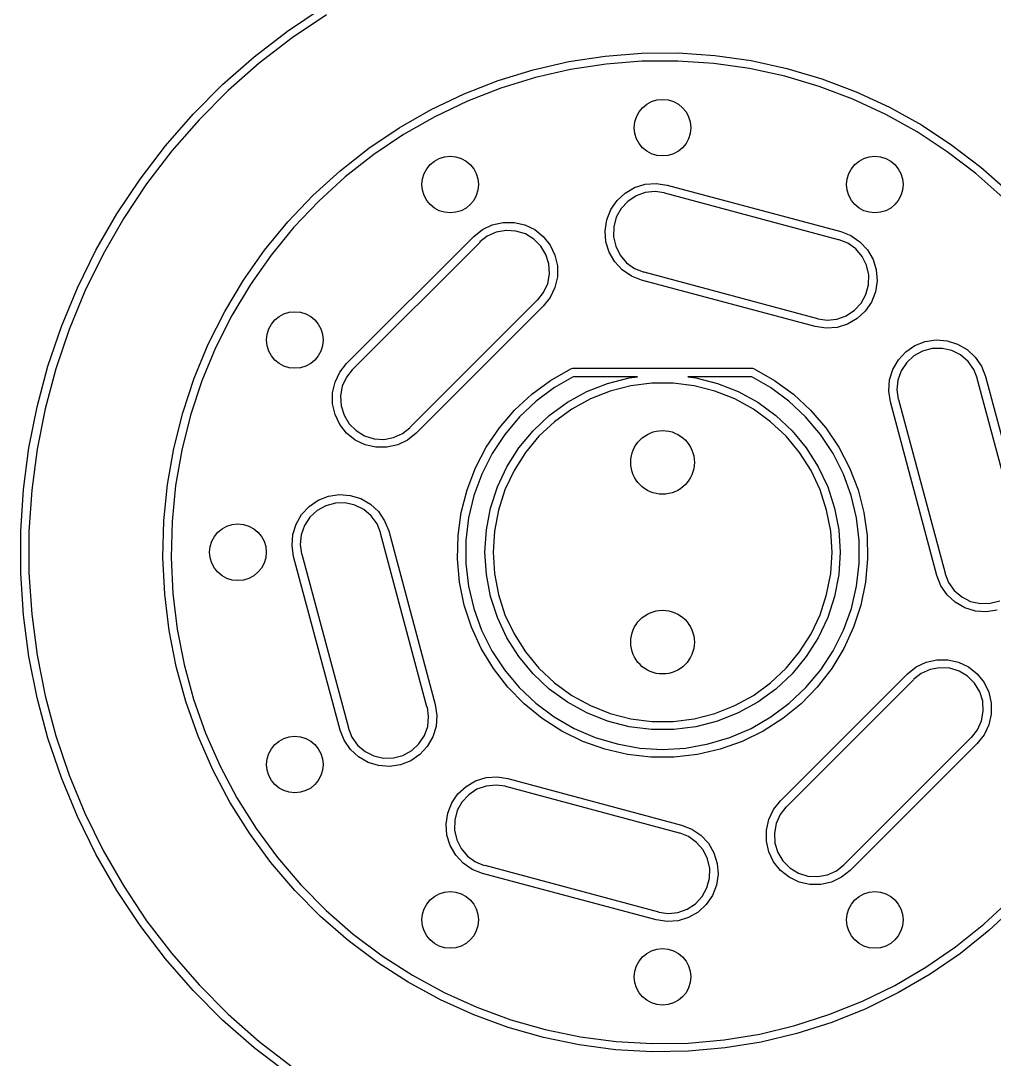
# Model space of a CAD drawing. Extents: x 109 to 192, y -153 to -42.
# Drawn here: x 153.24 to 166.99, y -118.67 to -104 of the extents above; entities that cross this region are included whole.
import ezdxf

# ---------------------------------------------------------------- set-up
doc = ezdxf.new("R2010")
doc.units = 0
doc.layers.add('BLACK', color=7, linetype='CONTINUOUS')

msp = doc.modelspace()

# ---------------------------------------------------------------- linework, layer by layer
at = {"layer": 'BLACK', "linetype": 'CONTINUOUS'}
for p, q in [((157.004, -104.143), (157.496, -103.812)), ((157.557, -103.91), (157.071, -104.236)), ((156.535, -104.504), (157.004, -104.143)), ((157.071, -104.236), (156.608, -104.593)), ((161.495, -104.493), (162.01, -104.452)), ((162.01, -104.452), (162.528, -104.449)), ((162.528, -104.449), (163.044, -104.485)), ((163.044, -104.485), (163.556, -104.558)), ((156.09, -104.896), (156.535, -104.504)), ((156.608, -104.593), (156.169, -104.98)), ((160.479, -104.687), (160.983, -104.571)), ((160.983, -104.571), (161.495, -104.493)), ((161.508, -104.607), (161.005, -104.684)), ((162.015, -104.567), (161.508, -104.607)), ((162.524, -104.565), (162.015, -104.567)), ((163.032, -104.599), (162.524, -104.565)), ((163.536, -104.671), (163.032, -104.599)), ((163.556, -104.558), (164.062, -104.668)), ((159.984, -104.839), (160.479, -104.687)), ((161.005, -104.684), (160.509, -104.798)), ((164.033, -104.779), (163.536, -104.671)), ((164.521, -104.924), (164.033, -104.779)), ((164.062, -104.668), (164.558, -104.815)), ((155.672, -105.315), (156.09, -104.896)), ((159.502, -105.027), (159.984, -104.839)), ((160.509, -104.798), (160.022, -104.947)), ((164.997, -105.104), (164.521, -104.924)), ((164.558, -104.815), (165.042, -104.998)), ((156.169, -104.98), (155.756, -105.394)), ((159.035, -105.249), (159.502, -105.027)), ((160.022, -104.947), (159.548, -105.132)), ((165.042, -104.998), (165.511, -105.215)), ((159.548, -105.132), (159.088, -105.351)), ((165.459, -105.318), (164.997, -105.104)), ((165.511, -105.215), (165.963, -105.467)), ((155.282, -105.761), (155.672, -105.315)), ((158.586, -105.506), (159.035, -105.249)), ((159.088, -105.351), (158.646, -105.604)), ((165.904, -105.566), (165.459, -105.318)), ((155.756, -105.394), (155.372, -105.834)), ((158.156, -105.794), (158.586, -105.506)), ((165.963, -105.467), (166.396, -105.751)), ((158.646, -105.604), (158.224, -105.887)), ((166.329, -105.845), (165.904, -105.566)), ((154.923, -106.232), (155.282, -105.761)), ((157.749, -106.114), (158.156, -105.794)), ((166.396, -105.751), (166.806, -106.066)), ((155.372, -105.834), (155.016, -106.299)), ((158.224, -105.887), (157.823, -106.202)), ((166.733, -106.155), (166.329, -105.845)), ((166.806, -106.066), (167.193, -106.41)), ((154.594, -106.725), (154.923, -106.232)), ((157.366, -106.462), (157.749, -106.114)), ((157.823, -106.202), (157.447, -106.544)), ((167.113, -106.493), (166.733, -106.155)), ((155.016, -106.299), (154.692, -106.786)), ((161.777, -106.429), (161.911, -106.351)), ((161.911, -106.351), (162.06, -106.305)), ((162.06, -106.305), (162.215, -106.293)), ((162.215, -106.293), (162.369, -106.316)), ((162.369, -106.316), (162.369, -106.316)), ((162.369, -106.316), (164.823, -106.974)), ((157.01, -106.837), (157.366, -106.462)), ((161.575, -106.663), (161.663, -106.534)), ((161.663, -106.534), (161.777, -106.429)), ((161.931, -106.47), (161.814, -106.547)), ((162.062, -106.423), (161.931, -106.47)), ((162.201, -106.409), (162.062, -106.423)), ((162.331, -106.427), (162.201, -106.409)), ((162.338, -106.432), (162.331, -106.427)), ((164.792, -107.09), (162.338, -106.432)), ((162.338, -106.432), (162.338, -106.432)), ((162.338, -106.432), (162.338, -106.432)), ((157.447, -106.544), (157.097, -106.913)), ((161.518, -106.808), (161.575, -106.663)), ((161.719, -106.649), (161.652, -106.772)), ((161.814, -106.547), (161.719, -106.649)), ((154.299, -107.238), (154.594, -106.725)), ((154.692, -106.786), (154.4, -107.292)), ((161.495, -106.962), (161.518, -106.808)), ((161.652, -106.772), (161.616, -106.906)), ((156.682, -107.238), (157.01, -106.837)), ((157.097, -106.913), (156.774, -107.307)), ((159.638, -107.044), (159.76, -106.947)), ((159.76, -106.947), (159.9, -106.879)), ((159.9, -106.879), (160.052, -106.845)), ((160.095, -106.957), (159.957, -106.982)), ((160.052, -106.845), (160.208, -106.845)), ((160.234, -106.966), (160.095, -106.957)), ((160.208, -106.845), (160.359, -106.879)), ((160.368, -107.007), (160.234, -106.966)), ((160.359, -106.879), (160.5, -106.947)), ((160.5, -106.947), (160.621, -107.044)), ((161.506, -107.117), (161.495, -106.962)), ((161.616, -106.906), (161.613, -107.046)), ((164.823, -106.974), (164.823, -106.974)), ((164.823, -106.974), (164.968, -107.031)), ((157.842, -108.84), (159.638, -107.044)), ((159.638, -107.044), (159.638, -107.044)), ((159.726, -107.121), (159.723, -107.129)), ((159.83, -107.04), (159.726, -107.121)), ((159.957, -106.982), (159.83, -107.04)), ((160.487, -107.079), (160.368, -107.007)), ((160.586, -107.178), (160.487, -107.079)), ((160.621, -107.044), (160.718, -107.166)), ((161.552, -107.266), (161.506, -107.117)), ((161.613, -107.046), (161.644, -107.182)), ((164.8, -107.089), (164.792, -107.09)), ((164.792, -107.09), (164.792, -107.09)), ((164.922, -107.138), (164.8, -107.089)), ((164.968, -107.031), (165.096, -107.118)), ((165.096, -107.118), (165.202, -107.232)), ((154.037, -107.77), (154.299, -107.238)), ((156.385, -107.661), (156.682, -107.238)), ((159.723, -107.129), (157.927, -108.925)), ((159.723, -107.129), (159.723, -107.129)), ((159.723, -107.129), (159.723, -107.129)), ((160.658, -107.298), (160.586, -107.178)), ((160.718, -107.166), (160.786, -107.306)), ((161.63, -107.401), (161.552, -107.266)), ((161.644, -107.182), (161.706, -107.307)), ((165.036, -107.219), (164.922, -107.138)), ((165.126, -107.326), (165.036, -107.219)), ((165.202, -107.232), (165.28, -107.367)), ((154.4, -107.292), (154.142, -107.817)), ((156.774, -107.307), (156.482, -107.724)), ((160.7, -107.431), (160.658, -107.298)), ((160.786, -107.306), (160.82, -107.458)), ((161.736, -107.515), (161.63, -107.401)), ((161.706, -107.307), (161.797, -107.414)), ((161.797, -107.414), (161.91, -107.495)), ((165.188, -107.451), (165.126, -107.326)), ((165.28, -107.367), (165.326, -107.516)), ((160.708, -107.57), (160.7, -107.431)), ((160.82, -107.458), (160.82, -107.613)), ((161.865, -107.602), (161.736, -107.515)), ((161.91, -107.495), (162.032, -107.544)), ((162.032, -107.544), (162.041, -107.543)), ((162.041, -107.543), (162.041, -107.543)), ((162.041, -107.543), (162.041, -107.543)), ((162.041, -107.543), (164.494, -108.201)), ((165.219, -107.587), (165.188, -107.451)), ((165.326, -107.516), (165.337, -107.671)), ((156.119, -108.105), (156.385, -107.661)), ((160.625, -107.835), (160.683, -107.708)), ((160.683, -107.708), (160.708, -107.57)), ((160.82, -107.613), (160.786, -107.765)), ((162.009, -107.659), (161.865, -107.602)), ((164.463, -108.317), (162.009, -107.659)), ((162.009, -107.659), (162.009, -107.659)), ((165.216, -107.727), (165.219, -107.587)), ((165.337, -107.671), (165.314, -107.825)), ((153.811, -108.317), (154.037, -107.77)), ((154.142, -107.817), (153.919, -108.358)), ((156.482, -107.724), (156.22, -108.16)), ((160.544, -107.939), (160.625, -107.835)), ((160.786, -107.765), (160.718, -107.905)), ((165.113, -107.984), (165.18, -107.861)), ((165.18, -107.861), (165.216, -107.727)), ((165.314, -107.825), (165.257, -107.97)), ((158.74, -109.738), (160.536, -107.942)), ((160.536, -107.942), (160.544, -107.939)), ((160.536, -107.942), (160.536, -107.942)), ((160.536, -107.942), (160.536, -107.942)), ((160.718, -107.905), (160.621, -108.027)), ((165.018, -108.086), (165.113, -107.984)), ((165.257, -107.97), (165.17, -108.099)), ((155.887, -108.567), (156.119, -108.105)), ((160.621, -108.027), (158.825, -109.823)), ((160.621, -108.027), (160.621, -108.027)), ((164.902, -108.163), (165.018, -108.086)), ((165.17, -108.099), (165.056, -108.204)), ((156.22, -108.16), (155.991, -108.615)), ((164.494, -108.201), (164.501, -108.206)), ((164.501, -108.206), (164.631, -108.224)), ((164.631, -108.224), (164.77, -108.21)), ((164.77, -108.21), (164.902, -108.163)), ((164.921, -108.282), (164.772, -108.328)), ((165.056, -108.204), (164.921, -108.282)), ((153.621, -108.878), (153.811, -108.317)), ((153.919, -108.358), (153.732, -108.912)), ((164.617, -108.34), (164.463, -108.317)), ((164.463, -108.317), (164.463, -108.317)), ((164.463, -108.317), (164.463, -108.317)), ((164.772, -108.328), (164.617, -108.34)), ((155.689, -109.045), (155.887, -108.567)), ((165.744, -108.674), (165.873, -108.586)), ((165.873, -108.586), (166.018, -108.529)), ((166.018, -108.529), (166.172, -108.506)), ((166.172, -108.506), (166.327, -108.518)), ((166.327, -108.518), (166.475, -108.563)), ((166.475, -108.563), (166.61, -108.641)), ((155.991, -108.615), (155.797, -109.085)), ((165.638, -108.788), (165.744, -108.674)), ((165.859, -108.73), (165.756, -108.825)), ((165.981, -108.663), (165.859, -108.73)), ((166.116, -108.627), (165.981, -108.663)), ((166.256, -108.624), (166.116, -108.627)), ((166.392, -108.655), (166.256, -108.624)), ((166.517, -108.717), (166.392, -108.655)), ((166.623, -108.808), (166.517, -108.717)), ((166.61, -108.641), (166.724, -108.747)), ((153.468, -109.451), (153.621, -108.878)), ((157.745, -108.962), (157.842, -108.84)), ((157.842, -108.84), (157.842, -108.84)), ((157.842, -108.84), (157.842, -108.84)), ((157.842, -108.84), (157.842, -108.84)), ((157.842, -108.84), (157.842, -108.84)), ((165.56, -108.923), (165.638, -108.788)), ((165.756, -108.825), (165.679, -108.942)), ((166.705, -108.921), (166.623, -108.808)), ((166.724, -108.747), (166.812, -108.876)), ((166.812, -108.876), (166.869, -109.021)), ((153.732, -108.912), (153.581, -109.477)), ((157.678, -109.102), (157.745, -108.962)), ((157.838, -109.032), (157.781, -109.159)), ((157.919, -108.928), (157.838, -109.032)), ((157.927, -108.925), (157.919, -108.928)), ((157.927, -108.925), (157.927, -108.925)), ((157.927, -108.925), (157.927, -108.925)), ((160.723, -109.077), (161.009, -108.912)), ((161.042, -109.026), (160.78, -109.177)), ((161.009, -108.912), (161.023, -108.911)), ((161.009, -108.912), (161.009, -108.912)), ((161.023, -108.911), (161.036, -108.906)), ((161.036, -108.906), (163.576, -108.906)), ((161.95, -109.026), (161.042, -109.026)), ((161.836, -109.04), (161.95, -109.026)), ((163.57, -109.026), (162.662, -109.026)), ((162.662, -109.026), (162.776, -109.04)), ((163.832, -109.177), (163.57, -109.026)), ((163.576, -108.906), (163.589, -108.911)), ((163.589, -108.911), (163.603, -108.912)), ((163.603, -108.912), (163.603, -108.912)), ((163.603, -108.912), (163.889, -109.077)), ((165.515, -109.071), (165.56, -108.923)), ((165.679, -108.942), (165.632, -109.073)), ((166.754, -109.043), (166.705, -108.921)), ((166.869, -109.021), (166.869, -109.021)), ((166.869, -109.021), (167.526, -111.474)), ((155.526, -109.536), (155.689, -109.045)), ((155.797, -109.085), (155.637, -109.568)), ((157.643, -109.254), (157.678, -109.102)), ((157.781, -109.159), (157.756, -109.297)), ((160.457, -109.272), (160.723, -109.077)), ((160.78, -109.177), (160.52, -109.37)), ((161.237, -109.235), (161.53, -109.119)), ((161.53, -109.119), (161.836, -109.04)), ((161.857, -109.154), (161.566, -109.228)), ((162.156, -109.116), (161.857, -109.154)), ((162.456, -109.116), (162.156, -109.116)), ((162.755, -109.154), (162.456, -109.116)), ((163.046, -109.228), (162.755, -109.154)), ((162.776, -109.04), (163.082, -109.119)), ((163.082, -109.119), (163.375, -109.235)), ((164.092, -109.37), (163.832, -109.177)), ((163.889, -109.077), (164.155, -109.272)), ((165.503, -109.227), (165.515, -109.071)), ((165.632, -109.073), (165.618, -109.212)), ((166.753, -109.052), (166.754, -109.043)), ((167.41, -111.505), (166.753, -109.052)), ((157.643, -109.409), (157.643, -109.254)), ((157.756, -109.297), (157.764, -109.436)), ((160.215, -109.497), (160.457, -109.272)), ((160.961, -109.387), (161.237, -109.235)), ((161.566, -109.228), (161.286, -109.339)), ((163.326, -109.339), (163.046, -109.228)), ((163.375, -109.235), (163.651, -109.387)), ((164.155, -109.272), (164.397, -109.497)), ((165.526, -109.38), (165.503, -109.227)), ((165.618, -109.212), (165.637, -109.343)), ((153.353, -110.032), (153.468, -109.451)), ((157.678, -109.561), (157.643, -109.409)), ((157.764, -109.436), (157.806, -109.569)), ((160.52, -109.37), (160.284, -109.592)), ((160.706, -109.572), (160.961, -109.387)), ((161.286, -109.339), (161.023, -109.484)), ((163.589, -109.484), (163.326, -109.339)), ((163.651, -109.387), (163.906, -109.572)), ((164.328, -109.592), (164.092, -109.37)), ((166.184, -111.834), (165.526, -109.38)), ((165.526, -109.38), (165.526, -109.38)), ((165.637, -109.343), (165.642, -109.349)), ((165.642, -109.349), (166.299, -111.803)), ((153.581, -109.477), (153.467, -110.05)), ((155.4, -110.038), (155.526, -109.536)), ((155.637, -109.568), (155.513, -110.062)), ((157.745, -109.701), (157.678, -109.561)), ((157.806, -109.569), (157.878, -109.689)), ((160, -109.748), (160.215, -109.497)), ((160.284, -109.592), (160.075, -109.84)), ((160.476, -109.788), (160.706, -109.572)), ((161.023, -109.484), (160.78, -109.661)), ((163.832, -109.661), (163.589, -109.484)), ((163.906, -109.572), (164.136, -109.788)), ((164.537, -109.84), (164.328, -109.592)), ((164.397, -109.497), (164.612, -109.748)), ((157.842, -109.823), (157.745, -109.701)), ((157.878, -109.689), (157.976, -109.787)), ((158.633, -109.827), (158.737, -109.746)), ((158.737, -109.746), (158.74, -109.738)), ((158.74, -109.738), (158.74, -109.738)), ((158.74, -109.738), (158.74, -109.738)), ((159.815, -110.022), (160, -109.748)), ((160.78, -109.661), (160.56, -109.867)), ((164.052, -109.867), (163.832, -109.661)), ((164.612, -109.748), (164.797, -110.022)), ((157.964, -109.92), (157.842, -109.823)), ((157.976, -109.787), (158.096, -109.86)), ((158.096, -109.86), (158.229, -109.901)), ((158.229, -109.901), (158.369, -109.91)), ((158.369, -109.91), (158.506, -109.884)), ((158.506, -109.884), (158.633, -109.827)), ((158.825, -109.823), (158.704, -109.92)), ((158.825, -109.823), (158.825, -109.823)), ((158.825, -109.823), (158.825, -109.823)), ((158.825, -109.823), (158.825, -109.823)), ((158.825, -109.823), (158.825, -109.823)), ((160.075, -109.84), (159.896, -110.11)), ((160.275, -110.031), (160.476, -109.788)), ((160.56, -109.867), (160.369, -110.098)), ((164.243, -110.098), (164.052, -109.867)), ((164.136, -109.788), (164.337, -110.031)), ((164.716, -110.11), (164.537, -109.84)), ((153.276, -110.619), (153.353, -110.032)), ((153.467, -110.05), (153.391, -110.63)), ((155.311, -110.548), (155.4, -110.038)), ((155.513, -110.062), (155.425, -110.563)), ((158.104, -109.988), (157.964, -109.92)), ((158.256, -110.022), (158.104, -109.988)), ((158.412, -110.022), (158.256, -110.022)), ((158.563, -109.987), (158.412, -110.022)), ((158.704, -109.92), (158.563, -109.987)), ((159.662, -110.315), (159.815, -110.022)), ((160.106, -110.297), (160.275, -110.031)), ((164.337, -110.031), (164.506, -110.297)), ((164.797, -110.022), (164.95, -110.315)), ((159.896, -110.11), (159.751, -110.4)), ((160.369, -110.098), (160.207, -110.352)), ((164.405, -110.352), (164.243, -110.098)), ((164.861, -110.4), (164.716, -110.11)), ((159.544, -110.623), (159.662, -110.315)), ((159.972, -110.582), (160.106, -110.297)), ((160.207, -110.352), (160.079, -110.624)), ((164.533, -110.624), (164.405, -110.352)), ((164.506, -110.297), (164.64, -110.582)), ((164.95, -110.315), (165.068, -110.623)), ((159.751, -110.4), (159.639, -110.704)), ((164.973, -110.704), (164.861, -110.4)), ((153.237, -111.21), (153.276, -110.619)), ((153.391, -110.63), (153.352, -111.214)), ((155.26, -111.063), (155.311, -110.548)), ((155.425, -110.563), (155.375, -111.07)), ((159.461, -110.943), (159.544, -110.623)), ((159.875, -110.882), (159.972, -110.582)), ((160.079, -110.624), (159.987, -110.91)), ((164.625, -110.91), (164.533, -110.624)), ((164.64, -110.582), (164.737, -110.882)), ((165.068, -110.623), (165.151, -110.943)), ((157.311, -110.858), (157.44, -110.77)), ((157.44, -110.77), (157.585, -110.714)), ((157.585, -110.714), (157.739, -110.69)), ((157.739, -110.69), (157.894, -110.702)), ((157.894, -110.702), (158.043, -110.748)), ((158.043, -110.748), (158.177, -110.826)), ((159.639, -110.704), (159.564, -111.019)), ((165.048, -111.019), (164.973, -110.704)), ((157.205, -110.972), (157.311, -110.858)), ((157.426, -110.915), (157.323, -111.01)), ((157.548, -110.848), (157.426, -110.915)), ((157.683, -110.811), (157.548, -110.848)), ((157.823, -110.809), (157.683, -110.811)), ((157.959, -110.839), (157.823, -110.809)), ((158.084, -110.902), (157.959, -110.839)), ((158.19, -110.992), (158.084, -110.902)), ((158.177, -110.826), (158.292, -110.932)), ((158.292, -110.932), (158.379, -111.06)), ((159.816, -111.191), (159.875, -110.882)), ((159.987, -110.91), (159.93, -111.206)), ((164.682, -111.206), (164.625, -110.91)), ((164.737, -110.882), (164.796, -111.191)), ((155.246, -111.579), (155.26, -111.063)), ((155.375, -111.07), (155.362, -111.579)), ((157.128, -111.107), (157.205, -110.972)), ((157.323, -111.01), (157.246, -111.126)), ((158.272, -111.105), (158.19, -110.992)), ((158.379, -111.06), (158.436, -111.205)), ((159.416, -111.27), (159.461, -110.943)), ((159.564, -111.019), (159.526, -111.341)), ((165.086, -111.341), (165.048, -111.019)), ((165.151, -110.943), (165.196, -111.27)), ((153.237, -111.802), (153.237, -111.21)), ((153.352, -111.214), (153.352, -111.798)), ((157.082, -111.256), (157.128, -111.107)), ((157.246, -111.126), (157.2, -111.258)), ((158.321, -111.227), (158.272, -111.105)), ((158.32, -111.236), (158.321, -111.23)), ((158.977, -113.69), (158.32, -111.236)), ((158.321, -111.23), (158.321, -111.227)), ((158.436, -111.205), (158.436, -111.205)), ((158.436, -111.205), (159.093, -113.658)), ((159.796, -111.506), (159.816, -111.191)), ((159.93, -111.206), (159.911, -111.506)), ((164.701, -111.506), (164.682, -111.206)), ((164.796, -111.191), (164.816, -111.506)), ((157.07, -111.411), (157.082, -111.256)), ((157.2, -111.258), (157.186, -111.397)), ((159.408, -111.6), (159.416, -111.27)), ((159.526, -111.341), (159.526, -111.665)), ((165.086, -111.665), (165.086, -111.341)), ((165.196, -111.27), (165.204, -111.6)), ((157.093, -111.565), (157.07, -111.411)), ((157.186, -111.397), (157.204, -111.527)), ((157.204, -111.527), (157.209, -111.534)), ((159.816, -111.821), (159.796, -111.506)), ((159.911, -111.506), (159.93, -111.806)), ((164.682, -111.806), (164.701, -111.506)), ((164.816, -111.506), (164.796, -111.821)), ((155.246, -111.58), (155.246, -111.579)), ((155.271, -112.097), (155.246, -111.58)), ((155.362, -111.579), (155.385, -112.087)), ((157.751, -114.018), (157.093, -111.565)), ((157.093, -111.565), (157.093, -111.565)), ((157.209, -111.534), (157.867, -113.987)), ((159.437, -111.929), (159.408, -111.6)), ((159.526, -111.665), (159.563, -111.987)), ((165.049, -111.987), (165.086, -111.665)), ((165.204, -111.6), (165.175, -111.929)), ((153.276, -112.393), (153.237, -111.802)), ((153.352, -111.798), (153.391, -112.382)), ((159.875, -112.13), (159.816, -111.821)), ((159.93, -111.806), (159.987, -112.102)), ((164.625, -112.102), (164.682, -111.806)), ((164.796, -111.821), (164.737, -112.13)), ((166.299, -111.803), (166.298, -111.811)), ((166.298, -111.811), (166.348, -111.933)), ((166.299, -111.803), (166.299, -111.803)), ((166.299, -111.803), (166.299, -111.803)), ((159.504, -112.252), (159.437, -111.929)), ((165.175, -111.929), (165.108, -112.252)), ((166.24, -111.979), (166.184, -111.834)), ((166.184, -111.834), (166.184, -111.834)), ((166.348, -111.933), (166.429, -112.047)), ((155.333, -112.61), (155.271, -112.097)), ((155.385, -112.087), (155.447, -112.592)), ((159.563, -111.987), (159.638, -112.302)), ((159.987, -112.102), (160.079, -112.388)), ((164.533, -112.388), (164.625, -112.102)), ((164.974, -112.302), (165.049, -111.987)), ((166.328, -112.107), (166.24, -111.979)), ((166.442, -112.213), (166.328, -112.107)), ((166.429, -112.047), (166.536, -112.137)), ((159.607, -112.566), (159.504, -112.252)), ((159.972, -112.43), (159.875, -112.13)), ((164.737, -112.13), (164.64, -112.43)), ((165.108, -112.252), (165.005, -112.566)), ((166.577, -112.291), (166.442, -112.213)), ((166.536, -112.137), (166.66, -112.2)), ((166.66, -112.2), (166.797, -112.23)), ((166.797, -112.23), (166.936, -112.227)), ((166.936, -112.227), (167.071, -112.191)), ((153.353, -112.981), (153.276, -112.393)), ((153.391, -112.382), (153.467, -112.962)), ((159.638, -112.302), (159.748, -112.607)), ((160.079, -112.388), (160.207, -112.66)), ((164.405, -112.66), (164.533, -112.388)), ((164.864, -112.607), (164.974, -112.302)), ((166.726, -112.337), (166.577, -112.291)), ((166.881, -112.348), (166.726, -112.337)), ((167.035, -112.325), (166.881, -112.348)), ((160.106, -112.715), (159.972, -112.43)), ((164.64, -112.43), (164.506, -112.715)), ((155.433, -113.118), (155.333, -112.61)), ((155.447, -112.592), (155.545, -113.092)), ((159.745, -112.866), (159.607, -112.566)), ((159.748, -112.607), (159.894, -112.897)), ((160.207, -112.66), (160.369, -112.914)), ((164.243, -112.914), (164.405, -112.66)), ((164.718, -112.897), (164.864, -112.607)), ((165.005, -112.566), (164.867, -112.866)), ((160.275, -112.981), (160.106, -112.715)), ((164.506, -112.715), (164.337, -112.981)), ((153.468, -113.562), (153.353, -112.981)), ((153.467, -112.962), (153.581, -113.536)), ((159.916, -113.149), (159.745, -112.866)), ((159.894, -112.897), (160.071, -113.167)), ((160.476, -113.224), (160.275, -112.981)), ((160.369, -112.914), (160.56, -113.145)), ((164.052, -113.145), (164.243, -112.914)), ((164.337, -112.981), (164.136, -113.224)), ((164.541, -113.167), (164.718, -112.897)), ((164.867, -112.866), (164.696, -113.149)), ((155.569, -113.617), (155.433, -113.118)), ((155.545, -113.092), (155.679, -113.583)), ((165.769, -113.224), (165.89, -113.126)), ((165.89, -113.126), (166.031, -113.059)), ((166.031, -113.059), (166.182, -113.024)), ((166.225, -113.137), (166.088, -113.162)), ((166.182, -113.024), (166.338, -113.024)), ((166.365, -113.145), (166.225, -113.137)), ((166.338, -113.024), (166.49, -113.059)), ((166.49, -113.059), (166.63, -113.127)), ((166.63, -113.127), (166.752, -113.224)), ((160.119, -113.41), (159.916, -113.149)), ((160.071, -113.167), (160.28, -113.416)), ((160.706, -113.44), (160.476, -113.224)), ((160.56, -113.145), (160.78, -113.351)), ((163.832, -113.351), (164.052, -113.145)), ((164.136, -113.224), (163.906, -113.44)), ((163.973, -115.02), (165.769, -113.224)), ((164.332, -113.416), (164.541, -113.167)), ((164.696, -113.149), (164.493, -113.41)), ((165.769, -113.224), (165.769, -113.224)), ((165.769, -113.224), (165.769, -113.224)), ((165.961, -113.219), (165.857, -113.3)), ((166.088, -113.162), (165.961, -113.219)), ((166.498, -113.187), (166.365, -113.145)), ((166.617, -113.259), (166.498, -113.187)), ((166.716, -113.358), (166.617, -113.259)), ((166.752, -113.224), (166.849, -113.345)), ((160.349, -113.646), (160.119, -113.41)), ((160.28, -113.416), (160.515, -113.638)), ((160.78, -113.351), (161.023, -113.528)), ((163.589, -113.528), (163.832, -113.351)), ((165.854, -113.308), (164.058, -115.104)), ((164.097, -113.638), (164.332, -113.416)), ((164.493, -113.41), (164.263, -113.646)), ((165.857, -113.3), (165.854, -113.308)), ((166.788, -113.477), (166.716, -113.358)), ((166.849, -113.345), (166.916, -113.485)), ((153.621, -114.134), (153.468, -113.562)), ((153.581, -113.536), (153.732, -114.1)), ((155.679, -113.583), (155.849, -114.063)), ((160.961, -113.625), (160.706, -113.44)), ((161.023, -113.528), (161.286, -113.673)), ((163.326, -113.673), (163.589, -113.528)), ((163.906, -113.44), (163.651, -113.625)), ((166.83, -113.611), (166.788, -113.477)), ((166.916, -113.485), (166.951, -113.637)), ((155.742, -114.105), (155.569, -113.617)), ((158.983, -113.696), (158.977, -113.69)), ((158.977, -113.69), (158.977, -113.69)), ((158.977, -113.69), (158.977, -113.69)), ((159.001, -113.827), (158.983, -113.696)), ((159.093, -113.658), (159.093, -113.658)), ((159.093, -113.658), (159.093, -113.658)), ((159.093, -113.658), (159.117, -113.812)), ((160.605, -113.855), (160.349, -113.646)), ((160.515, -113.638), (160.775, -113.832)), ((161.237, -113.777), (160.961, -113.625)), ((161.286, -113.673), (161.566, -113.784)), ((163.046, -113.784), (163.326, -113.673)), ((163.651, -113.625), (163.375, -113.777)), ((163.837, -113.832), (164.097, -113.638)), ((164.263, -113.646), (164.007, -113.855)), ((166.838, -113.75), (166.83, -113.611)), ((166.951, -113.637), (166.951, -113.793)), ((158.987, -113.966), (159.001, -113.827)), ((159.117, -113.812), (159.105, -113.968)), ((160.883, -114.033), (160.605, -113.855)), ((160.775, -113.832), (161.056, -113.994)), ((161.53, -113.893), (161.237, -113.777)), ((161.566, -113.784), (161.857, -113.858)), ((161.857, -113.858), (162.156, -113.896)), ((162.456, -113.896), (162.755, -113.858)), ((162.755, -113.858), (163.046, -113.784)), ((163.375, -113.777), (163.082, -113.893)), ((163.556, -113.994), (163.837, -113.832)), ((164.007, -113.855), (163.729, -114.033)), ((166.813, -113.887), (166.838, -113.75)), ((166.951, -113.793), (166.916, -113.945)), ((157.808, -114.163), (157.751, -114.018)), ((157.751, -114.018), (157.751, -114.018)), ((157.867, -113.987), (157.866, -113.996)), ((157.866, -113.996), (157.915, -114.118)), ((157.867, -113.987), (157.867, -113.987)), ((157.867, -113.987), (157.867, -113.987)), ((158.94, -114.097), (158.987, -113.966)), ((159.105, -113.968), (159.059, -114.116)), ((161.056, -113.994), (161.353, -114.122)), ((161.836, -113.972), (161.53, -113.893)), ((162.148, -114.011), (161.836, -113.972)), ((162.464, -114.011), (162.148, -114.011)), ((162.156, -113.896), (162.456, -113.896)), ((162.776, -113.972), (162.464, -114.011)), ((163.082, -113.893), (162.776, -113.972)), ((163.259, -114.122), (163.556, -113.994)), ((166.675, -114.118), (166.756, -114.015)), ((166.756, -114.015), (166.813, -113.887)), ((166.916, -113.945), (166.849, -114.085)), ((153.811, -114.695), (153.621, -114.134)), ((153.732, -114.1), (153.919, -114.654)), ((155.95, -114.579), (155.742, -114.105)), ((155.849, -114.063), (156.053, -114.529)), ((157.895, -114.292), (157.808, -114.163)), ((157.915, -114.118), (157.996, -114.231)), ((158.863, -114.214), (158.94, -114.097)), ((159.059, -114.116), (158.981, -114.251)), ((161.18, -114.178), (160.883, -114.033)), ((161.353, -114.122), (161.663, -114.215)), ((162.949, -114.215), (163.259, -114.122)), ((163.729, -114.033), (163.432, -114.178)), ((164.871, -115.918), (166.667, -114.122)), ((166.667, -114.122), (166.675, -114.118)), ((166.849, -114.085), (166.752, -114.206)), ((158.009, -114.398), (157.895, -114.292)), ((157.996, -114.231), (158.103, -114.322)), ((158.638, -114.376), (158.761, -114.308)), ((158.761, -114.308), (158.863, -114.214)), ((158.981, -114.251), (158.875, -114.365)), ((161.491, -114.289), (161.18, -114.178)), ((161.813, -114.364), (161.491, -114.289)), ((161.663, -114.215), (161.983, -114.272)), ((161.983, -114.272), (162.306, -114.291)), ((162.306, -114.291), (162.629, -114.272)), ((162.629, -114.272), (162.949, -114.215)), ((163.121, -114.289), (162.799, -114.364)), ((163.432, -114.178), (163.121, -114.289)), ((166.752, -114.206), (164.956, -116.002)), ((166.752, -114.206), (166.752, -114.206)), ((166.752, -114.206), (166.752, -114.206)), ((158.144, -114.475), (158.009, -114.398)), ((158.103, -114.322), (158.228, -114.384)), ((158.228, -114.384), (158.364, -114.415)), ((158.364, -114.415), (158.503, -114.412)), ((158.503, -114.412), (158.638, -114.376)), ((158.747, -114.453), (158.602, -114.51)), ((158.875, -114.365), (158.747, -114.453)), ((162.141, -114.401), (161.813, -114.364)), ((162.471, -114.401), (162.141, -114.401)), ((162.799, -114.364), (162.471, -114.401)), ((156.192, -115.036), (155.95, -114.579)), ((156.053, -114.529), (156.292, -114.978)), ((158.293, -114.521), (158.144, -114.475)), ((158.448, -114.533), (158.293, -114.521)), ((158.602, -114.51), (158.448, -114.533)), ((154.037, -115.242), (153.811, -114.695)), ((153.919, -114.654), (154.142, -115.195)), ((159.53, -114.814), (159.664, -114.737)), ((159.664, -114.737), (159.813, -114.691)), ((159.813, -114.691), (159.968, -114.679)), ((159.968, -114.679), (160.122, -114.702)), ((160.122, -114.702), (160.122, -114.702)), ((160.122, -114.702), (160.122, -114.702)), ((160.122, -114.702), (162.576, -115.36)), ((159.415, -114.92), (159.53, -114.814)), ((159.683, -114.855), (159.567, -114.932)), ((159.815, -114.809), (159.683, -114.855)), ((159.954, -114.795), (159.815, -114.809)), ((160.084, -114.813), (159.954, -114.795)), ((160.091, -114.818), (160.084, -114.813)), ((162.544, -115.476), (160.091, -114.818)), ((156.467, -115.474), (156.192, -115.036)), ((156.292, -114.978), (156.562, -115.41)), ((159.271, -115.194), (159.328, -115.049)), ((159.328, -115.049), (159.415, -114.92)), ((159.472, -115.035), (159.405, -115.157)), ((159.567, -114.932), (159.472, -115.035)), ((163.876, -115.141), (163.973, -115.02)), ((163.973, -115.02), (163.973, -115.02)), ((163.973, -115.02), (163.973, -115.02)), ((163.973, -115.02), (163.973, -115.02)), ((154.142, -115.195), (154.401, -115.72)), ((159.248, -115.348), (159.271, -115.194)), ((159.405, -115.157), (159.369, -115.292)), ((163.808, -115.281), (163.876, -115.141)), ((164.05, -115.108), (163.969, -115.211)), ((164.058, -115.104), (164.05, -115.108)), ((164.058, -115.104), (164.058, -115.104)), ((164.058, -115.104), (164.058, -115.104)), ((164.058, -115.104), (164.058, -115.104)), ((154.299, -115.774), (154.037, -115.242)), ((159.369, -115.292), (159.366, -115.432)), ((163.774, -115.433), (163.808, -115.281)), ((163.911, -115.339), (163.886, -115.476)), ((163.969, -115.211), (163.911, -115.339)), ((156.773, -115.891), (156.467, -115.474)), ((156.562, -115.41), (156.863, -115.82)), ((159.259, -115.503), (159.248, -115.348)), ((159.366, -115.432), (159.397, -115.568)), ((162.553, -115.474), (162.544, -115.476)), ((162.544, -115.476), (162.544, -115.476)), ((162.544, -115.476), (162.544, -115.476)), ((162.675, -115.524), (162.553, -115.474)), ((162.576, -115.36), (162.576, -115.36)), ((162.576, -115.36), (162.576, -115.36)), ((162.576, -115.36), (162.576, -115.36)), ((162.576, -115.36), (162.72, -115.417)), ((162.72, -115.417), (162.849, -115.504)), ((163.774, -115.589), (163.774, -115.433)), ((163.886, -115.476), (163.894, -115.615)), ((159.305, -115.652), (159.259, -115.503)), ((159.397, -115.568), (159.459, -115.693)), ((162.788, -115.605), (162.675, -115.524)), ((162.879, -115.712), (162.788, -115.605)), ((162.849, -115.504), (162.955, -115.618)), ((162.955, -115.618), (163.033, -115.753)), ((163.808, -115.741), (163.774, -115.589)), ((163.894, -115.615), (163.936, -115.749)), ((154.594, -116.287), (154.299, -115.774)), ((154.401, -115.72), (154.692, -116.226)), ((159.383, -115.786), (159.305, -115.652)), ((159.459, -115.693), (159.549, -115.799)), ((162.941, -115.837), (162.879, -115.712)), ((163.033, -115.753), (163.079, -115.902)), ((163.876, -115.881), (163.808, -115.741)), ((163.936, -115.749), (164.008, -115.868)), ((157.109, -116.285), (156.773, -115.891)), ((156.863, -115.82), (157.194, -116.207)), ((159.489, -115.9), (159.383, -115.786)), ((159.617, -115.988), (159.489, -115.9)), ((159.549, -115.799), (159.663, -115.881)), ((159.663, -115.881), (159.785, -115.93)), ((159.785, -115.93), (159.793, -115.929)), ((159.793, -115.929), (162.247, -116.586)), ((162.972, -115.973), (162.941, -115.837)), ((163.079, -115.902), (163.09, -116.057)), ((163.973, -116.002), (163.876, -115.881)), ((164.008, -115.868), (164.107, -115.967)), ((164.764, -116.007), (164.867, -115.925)), ((164.867, -115.925), (164.869, -115.923)), ((164.869, -115.923), (164.871, -115.918)), ((164.871, -115.918), (164.871, -115.918)), ((164.871, -115.918), (164.871, -115.918)), ((164.871, -115.918), (164.871, -115.918)), ((159.762, -116.045), (159.617, -115.988)), ((162.216, -116.702), (159.762, -116.045)), ((159.762, -116.045), (159.762, -116.045)), ((162.969, -116.112), (162.972, -115.973)), ((163.09, -116.057), (163.067, -116.211)), ((164.094, -116.099), (163.973, -116.002)), ((164.107, -115.967), (164.226, -116.039)), ((164.226, -116.039), (164.36, -116.081)), ((164.499, -116.089), (164.636, -116.064)), ((164.636, -116.064), (164.764, -116.007)), ((164.956, -116.002), (164.834, -116.099)), ((164.956, -116.002), (164.956, -116.002)), ((164.956, -116.002), (164.956, -116.002)), ((157.194, -116.207), (157.552, -116.569)), ((162.933, -116.247), (162.969, -116.112)), ((163.067, -116.211), (163.01, -116.356)), ((164.235, -116.167), (164.094, -116.099)), ((164.386, -116.202), (164.235, -116.167)), ((164.36, -116.081), (164.499, -116.089)), ((164.542, -116.202), (164.386, -116.202)), ((164.694, -116.167), (164.542, -116.202)), ((164.834, -116.099), (164.694, -116.167)), ((154.923, -116.78), (154.594, -116.287)), ((154.692, -116.226), (155.016, -116.713)), ((157.473, -116.653), (157.109, -116.285)), ((162.771, -116.472), (162.866, -116.37)), ((162.866, -116.37), (162.933, -116.247)), ((163.01, -116.356), (162.922, -116.484)), ((162.654, -116.549), (162.771, -116.472)), ((162.922, -116.484), (162.808, -116.59)), ((166.844, -116.763), (167.217, -116.417)), ((167.298, -116.498), (166.919, -116.85)), ((157.863, -116.993), (157.473, -116.653)), ((157.552, -116.569), (157.935, -116.903)), ((162.247, -116.586), (162.254, -116.592)), ((162.254, -116.592), (162.384, -116.61)), ((162.384, -116.61), (162.523, -116.596)), ((162.523, -116.596), (162.654, -116.549)), ((162.808, -116.59), (162.674, -116.668)), ((155.283, -117.251), (154.923, -116.78)), ((155.016, -116.713), (155.372, -117.178)), ((162.37, -116.726), (162.216, -116.702)), ((162.216, -116.702), (162.216, -116.702)), ((162.216, -116.702), (162.216, -116.702)), ((162.216, -116.702), (162.216, -116.702)), ((162.525, -116.714), (162.37, -116.726)), ((162.674, -116.668), (162.525, -116.714)), ((166.447, -117.081), (166.844, -116.763)), ((157.935, -116.903), (158.342, -117.209)), ((166.919, -116.85), (166.515, -117.174)), ((158.277, -117.303), (157.863, -116.993)), ((166.027, -117.37), (166.447, -117.081)), ((155.672, -117.697), (155.283, -117.251)), ((155.372, -117.178), (155.757, -117.618)), ((158.342, -117.209), (158.771, -117.484)), ((166.515, -117.174), (166.089, -117.467)), ((158.712, -117.583), (158.277, -117.303)), ((165.588, -117.627), (166.027, -117.37)), ((158.771, -117.484), (159.218, -117.727)), ((166.089, -117.467), (165.642, -117.728)), ((155.757, -117.618), (156.169, -118.032)), ((159.167, -117.83), (158.712, -117.583)), ((165.131, -117.85), (165.588, -117.627)), ((156.09, -118.116), (155.672, -117.697)), ((159.638, -118.043), (159.167, -117.83)), ((159.218, -117.727), (159.682, -117.936)), ((165.642, -117.728), (165.178, -117.956)), ((159.682, -117.936), (160.16, -118.111)), ((164.658, -118.04), (165.131, -117.85)), ((165.178, -117.956), (164.697, -118.149)), ((156.535, -118.508), (156.09, -118.116)), ((156.169, -118.032), (156.608, -118.419)), ((160.124, -118.22), (159.638, -118.043)), ((160.16, -118.111), (160.649, -118.25)), ((164.174, -118.195), (164.658, -118.04)), ((160.622, -118.362), (160.124, -118.22)), ((160.649, -118.25), (161.148, -118.354)), ((163.679, -118.314), (164.174, -118.195)), ((164.697, -118.149), (164.205, -118.306)), ((156.608, -118.419), (157.071, -118.776)), ((161.129, -118.467), (160.622, -118.362)), ((161.148, -118.354), (161.652, -118.42)), ((161.652, -118.42), (162.161, -118.449)), ((162.669, -118.441), (163.176, -118.396)), ((163.176, -118.396), (163.679, -118.314)), ((163.701, -118.427), (163.191, -118.51)), ((164.205, -118.306), (163.701, -118.427)), ((157.004, -118.869), (156.535, -118.508)), ((161.642, -118.535), (161.129, -118.467)), ((162.158, -118.564), (161.642, -118.535)), ((162.675, -118.556), (162.158, -118.564)), ((162.161, -118.449), (162.669, -118.441)), ((163.191, -118.51), (162.675, -118.556))]:
    msp.add_line(p, q, dxfattribs=at)
at = {"layer": 'BLACK'}
for centre, radius in [((162.306, -105.506), 0.4), ((159.306, -106.31), 0.4), ((165.306, -106.31), 0.4), ((157.11, -108.506), 0.4), ((162.306, -110.236), 0.45), ((156.306, -111.506), 0.4), ((162.306, -112.776), 0.45), ((157.11, -114.506), 0.4), ((159.306, -116.702), 0.4), ((165.306, -116.702), 0.4), ((162.306, -117.506), 0.4)]:
    msp.add_circle(centre, radius, dxfattribs=at)

doc.saveas('drawing.dxf')
